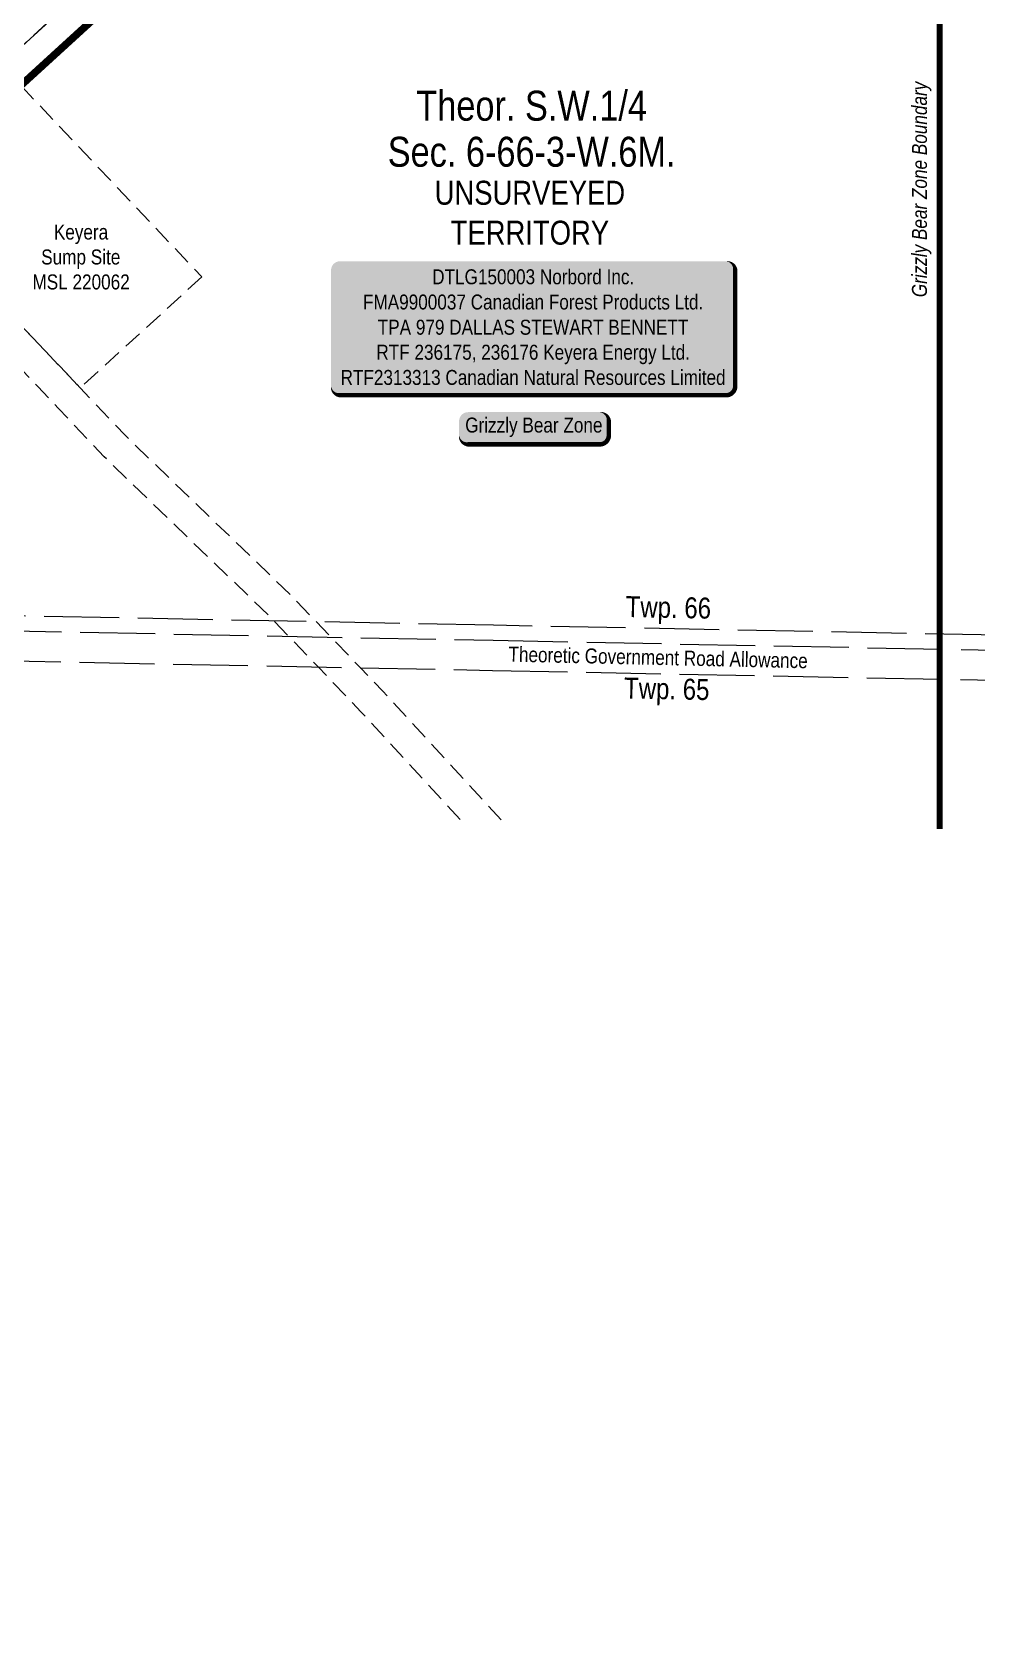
# Model space of a CAD drawing. Extents: x 405326 to 424052, y 6044755 to 6062236.
# Drawn here: x 406388 to 407018, y 6059054 to 6060129 of the extents above; entities that cross this region are included whole.
import ezdxf
from ezdxf.enums import TextEntityAlignment as Align

# ---------------------------------------------------------------- set-up
doc = ezdxf.new("R2010")
doc.units = 0
doc.header["$LTSCALE"] = 5
for name, pattern in [('DASHDOT2', [12.7, 6.35, -3.175, 0, -3.175]), ('foc-ACCESSROAD', [3.75, 2.5, -1.25]), ('foc-UNSURVEYED', [12.5, 10, -2.5])]:
    doc.linetypes.add(name, pattern=pattern)
for name, color, linetype in [('AS-SURFACE IMPACT', 7, 'Continuous'), ('AS-WILDLIFE', 131, 'DASHDOT2'), ('AS-WILDLIFE-BLOCK', 131, 'Continuous'), ('C-SYMBOL', 7, 'Continuous'), ('D-TXT', 6, 'Continuous'), ('F-AR', 190, 'foc-ACCESSROAD'), ('F-RW', 190, 'Continuous'), ('F-WS', 190, 'foc-ACCESSROAD'), ('L-ROAD-T', 7, 'Continuous'), ('L-UNS-T', 3, 'Continuous'), ('L-USEC', 7, 'foc-UNSURVEYED'), ('P-PROPOSED', 10, 'Continuous')]:
    doc.layers.add(name, color=color, linetype=linetype)
doc.layers.add('F-WS-T', color=190, linetype='Continuous', lineweight=9)
doc.styles.add('175L', font='ARIALN.TTF', dxfattribs={"height": 20})
doc.styles.add('240', font='ARIALN.TTF', dxfattribs={"height": 30})
doc.styles.add('80', font='ARIALN.TTF', dxfattribs={"height": 10})
doc.styles.add('80L', font='ARIALN.TTF', dxfattribs={"height": 10})

# ---------------------------------------------------------------- blocks, each defined once
blk = doc.blocks.new('*U524')
h = blk.add_hatch(color=255)
edge = h.paths.add_edge_path()
edge.add_line((-44, -11.5), (44, -11.5))
edge.add_arc((44, -5.5), 6, 270, 360)
edge.add_line((50, -5.5), (50, 4))
edge.add_arc((44, 4), 6, 0, 90)
edge.add_line((44, 10), (-44, 10))
edge.add_arc((-44, 4), 6, 90, 180)
edge.add_line((-50, 4), (-50, -5.5))
edge.add_arc((-44, -5.5), 6, 180, 270)
at = {"color": 131, "flags": 128}
blk.add_lwpolyline([(-44, -11.5, 3, 3, 0), (44, -11.5, 3, 3, 0.414214), (50, -5.5, 3, 3, 0), (50, 4, 3, 0, 0.414214), (44, 10, 0, 0, 0), (-44, 10, 0, 0, 0.414214), (-50, 4, 0, 0, 0), (-50, -5.5, 0, 3, 0.414214)], format="xyseb", close=True, dxfattribs=at)
at = {"color": 131, "style": '80'}
blk.add_attdef('ENTER_TEXT_001', (-36, -5), '', height=10, dxfattribs=at)
blk = doc.blocks.new('*U1013')
h = blk.add_hatch(color=255)
edge = h.paths.add_edge_path()
edge.add_line((-129, -45.5), (129, -45.5))
edge.add_arc((129, -39.5), 6, 270, 360)
edge.add_line((135, -39.5), (135, 38))
edge.add_arc((129, 38), 6, 0, 90)
edge.add_line((129, 44), (-129, 44))
edge.add_arc((-129, 38), 6, 90, 180)
edge.add_line((-135, 38), (-135, -39.5))
edge.add_arc((-129, -39.5), 6, 180, 270)
at = {"color": 44, "flags": 128}
blk.add_lwpolyline([(-129, -45.5, 3, 3, 0), (129, -45.5, 3, 3, 0.414214), (135, -39.5, 3, 3, 0), (135, 38, 3, 0, 0.414214), (129, 44, 0, 0, 0), (-129, 44, 0, 0, 0.414214), (-135, 38, 0, 0, 0), (-135, -39.5, 0, 3, 0.414214)], format="xyseb", close=True, dxfattribs=at)
at = {"color": 44, "style": '80'}
blk.add_attdef('ENTER_TEXT_001', (-36, -5), '', height=10, dxfattribs=at)

msp = doc.modelspace()

# ---------------------------------------------------------------- linework, layer by layer
at = {"layer": 'AS-WILDLIFE', "const_width": 3.998}
msp.add_lwpolyline([(406993.795, 6061426.099), (406993.795, 6059646.941), (406993.795, 6059597.067)], dxfattribs=at)
at = {"layer": 'F-AR', "flags": 128}
msp.add_lwpolyline([(406673.607, 6059603.383), (406607.515, 6059675.136), (406578.719, 6059705.214), (406549.288, 6059735.964), (406546.3, 6059739.091), (406435.759, 6059845.662), (406405.08, 6059878.11), (406391.479, 6059892.493), (406310.003, 6059978.668), (406284.904, 6060005.215), (406280.297, 6060001.007), (406269.346, 6059991.004), (406171.008, 6059901.184), (406002.743, 6059747.501), (405970.503, 6059718.054), (405955.06, 6059703.957), (405904.407, 6059657.693), (405885.568, 6059640.478), (405872.713, 6059655.829), (405875.283, 6059658.177), (405886.529, 6059668.447), (405889.206, 6059670.893), (405892.433, 6059673.839), (405894.885, 6059676.08), (405897.773, 6059678.718), (405911.277, 6059691.05), (405941.563, 6059718.705), (405959.472, 6059735.068), (405963.164, 6059738.44), (405973.802, 6059748.151), (406176.105, 6059932.924), (406190.869, 6059946.411), (406255.859, 6060005.771), (406280.869, 6060028.613), (406286.173, 6060033.458), (406296.505, 6060042.895), (406311.618, 6060056.699), (406648.632, 6060364.503), (406652.407, 6060367.815), (406728.161, 6060434.277), (406765.482, 6060467.28), (406829.091, 6060524.873), (406948.073, 6060632.624), (407042.847, 6060719.312), (407118.327, 6060790.297), (407131.659, 6060802.834), (407174.744, 6060827.544), (407197.292, 6060847.034), (407218.323, 6060866.83), (407240.114, 6060902.287), (407313.868, 6060969.15), (407401.063, 6061047.848), (407421.238, 6061069.206), (407438.771, 6061092.851), (407460.508, 6061123.512), (407493.531, 6061155.479), (407647.804, 6061298.96), (407662.721, 6061312.905), (407732.148, 6061377.845), (407800.586, 6061440.87), (407811.689, 6061451.095), (407817.417, 6061456.371), (407819.187, 6061457.779), (407829.951, 6061466.341), (407833.864, 6061469.453), (407847.831, 6061452.69), (407863.83, 6061433.493), (407895.275, 6061395.751), (407914.472, 6061372.712), (407924.065, 6061361.195), (407931.332, 6061352.479), (407933.664, 6061349.68), (407960.781, 6061317.135), (407969.336, 6061306.868), (408261.154, 6060956.644), (408283.536, 6060929.766), (408289.933, 6060922.083), (408293.132, 6060918.267), (408299.539, 6060910.562), (408650.23, 6060488.933), (408655.857, 6060482.171), (408662.27, 6060474.46), (408733.463, 6060388.866), (409213.995, 6059811.126), (409223.657, 6059799.509), (409322.023, 6059681.238), (409347.583, 6059650.567), (409516.281, 6059448.133), (409545.742, 6059412.779), (409550.45, 6059407.13), (409844.345, 6059053.527), (409837.693, 6059053.704), (409824.391, 6059054.06), (409820.233, 6059054.171), (409817.749, 6059054.238), (409798.169, 6059077.797), (409545.132, 6059382.241), (409535.059, 6059394.36), (409515.671, 6059417.627), (409321.13, 6059651.088), (409303.164, 6059672.655), (409295.582, 6059681.76), (409213.142, 6059780.826), (409193.938, 6059803.874), (409142.8, 6059865.348), (409133.222, 6059876.873), (408732.84, 6060357.979), (408645.667, 6060462.726), (408639.25, 6060470.436), (408629.626, 6060482.001), (408623.415, 6060489.461), (408382.505, 6060778.945), (408289.426, 6060891.476), (408286.737, 6060894.705), (408284.178, 6060897.776), (408274.579, 6060909.298), (408268.182, 6060916.977), (408205.9, 6060991.765), (408201.69, 6060996.807), (408199.488, 6060999.443), (408193.454, 6061006.668), (408180.655, 6061022.028), (407960.16, 6061286.648), (407942.877, 6061307.391), (407930.711, 6061321.979), (407918.297, 6061336.884), (407908.701, 6061348.405), (407899.074, 6061359.902), (407831.012, 6061441.63), (407830.433, 6061441.169), (407823.614, 6061434.89), (407812.567, 6061424.716), (407745.752, 6061363.186), (407691.394, 6061312.34), (407661.443, 6061284.335), (407507.297, 6061140.972), (407475.749, 6061110.434), (407454.962, 6061081.111), (407436.592, 6061056.339), (407415.054, 6061033.536), (407327.283, 6060954.319), (407255.659, 6060889.386), (407233.968, 6060854.092), (407210.69, 6060832.181), (407186.365, 6060811.155), (407143.647, 6060786.656), (407117.752, 6060762.305), (407056.446, 6060704.649), (406961.532, 6060617.834), (406858.248, 6060524.299), (406778.818, 6060452.377), (406741.557, 6060419.428), (406678.378, 6060364.002), (406667.052, 6060354.065), (406663.276, 6060350.754), (406662.118, 6060349.737), (406311.047, 6060029.092), (406309.992, 6060028.129), (406299.67, 6060018.701), (406310.592, 6060007.147), (406406.172, 6059906.052), (406419.839, 6059891.596), (406449.965, 6059859.733), (406560.455, 6059753.221), (406577.501, 6059735.406), (406606.933, 6059704.657), (406621.845, 6059689.086), (406701.272, 6059602.838)], dxfattribs=at)
at = {"layer": 'F-RW'}
msp.add_lwpolyline([(406648.632, 6060364.503), (406311.618, 6060056.699)], dxfattribs=at)
at = {"layer": 'F-WS', "flags": 128}
msp.add_lwpolyline([(406501.031, 6059965.743), (406419.842, 6059891.594), (406406.172, 6059906.052), (406310.593, 6060007.147), (406299.67, 6060018.701), (406309.992, 6060028.129), (406311.047, 6060029.092), (406380.858, 6060092.85), (406501.031, 6059965.743)], close=True, dxfattribs=at)
at = {"layer": 'L-USEC'}
for p, q in [((406695.744, 6059733.09), (406305.079, 6059740.796)), ((407096.463, 6059725.185), (406695.744, 6059733.09)), ((406695.744, 6059733.09), (406695.744, 6059733.09)), ((406294.818, 6059730.942), (406695.519, 6059723.037)), ((406695.519, 6059723.037), (407096.241, 6059715.133)), ((406294.402, 6059710.838), (406695.123, 6059702.934)), ((406695.123, 6059702.934), (407095.844, 6059695.029))]:
    msp.add_line(p, q, dxfattribs=at)
at = {"layer": 'P-PROPOSED', "const_width": 4.998, "flags": 128}
msp.add_lwpolyline([(406661.451, 6060350.482), (406310.373, 6060029.83)], dxfattribs=at)

# ---------------------------------------------------------------- block references
at = {"layer": 'AS-SURFACE IMPACT', "color": 1}
ref = msp.add_blockref('*U1013', (406722.248, 6059932.213), dxfattribs=dict(at, xscale=0.999551, yscale=0.999551, zscale=0.999551))
ref.add_attrib('ENTER_TEXT_001', 'DTLG150003 Norbord Inc.', (406654.84, 6059960.816), dxfattribs={"layer": '0', "color": 44, "height": 9.99551, "style": '80'})
ref.add_attrib('ENTER_TEXT_002', 'FMA9900037 Canadian Forest Products Ltd.', (406608.633, 6059943.98), dxfattribs={"layer": '0', "color": 44, "height": 9.99551, "style": '80'})
ref.add_attrib('ENTER_TEXT_003', 'TPA 979 DALLAS STEWART BENNETT', (406618.502, 6059927.143), dxfattribs={"layer": '0', "color": 44, "height": 9.99551, "style": '80'})
ref.add_attrib('ENTER_TEXT_004', 'RTF 236175, 236176 Keyera Energy Ltd.', (406617.578, 6059910.443), dxfattribs={"layer": '0', "color": 44, "height": 9.99551, "style": '80'})
ref.add_attrib('ENTER_TEXT_005', 'RTF2313313 Canadian Natural Resources Limited', (406593.66, 6059893.607), dxfattribs={"layer": '0', "color": 44, "height": 9.99551, "style": '80'})
at = {"layer": 'AS-WILDLIFE-BLOCK', "color": 2}
ref = msp.add_blockref('*U524', (406722.799, 6059865.409), dxfattribs=at)
ref.add_attrib('ENTER_TEXT_001', 'Grizzly Bear Zone', (406676.889, 6059861.79), dxfattribs={"layer": '0', "color": 131, "height": 10, "style": '80'})

# ---------------------------------------------------------------- texts
at = {"layer": 'AS-WILDLIFE', "insert": (406981.717, 6060024.136), "char_height": 10.00174, "attachment_point": 5, "rotation": 89.999999, "style": '240'}
msp.add_mtext_dynamic_manual_height_columns('{\\fArial Narrow|b0|i1|c0|p34;Grizzly Bear Zone Boundary}', width=144.63939, gutter_width=44.98, heights=[0], dxfattribs=at)
at = {"layer": 'C-SYMBOL', "color": 3, "style": '175L'}
for s, p in [('Theor. S.W.1/4', (406721.253, 6060064.085)), ('Sec. 6-66-3-W.6M.', (406721.253, 6060033.337))]:
    msp.add_text(s, height=19.99102, dxfattribs=at).set_placement(p, align=Align.BOTTOM_CENTER)
at = {"layer": 'D-TXT', "color": 3, "char_height": 13.9937, "attachment_point": 1, "rotation": 358.867809, "style": '80L'}
for s, insert in [('Twp. 66', (406784.205, 6059752.585)), ('Twp. 65', (406783.13, 6059698.226))]:
    msp.add_mtext_dynamic_manual_height_columns(s, width=101.34987, gutter_width=47.479, heights=[0], dxfattribs=dict(at, insert=insert))
at = {"layer": 'F-WS-T', "insert": (406378.286, 6060000.711), "char_height": 10, "attachment_point": 1, "style": '80L'}
msp.add_mtext_dynamic_manual_height_columns('\\pi23.92994;Keyera\\P\\pi15.48519;Sump Site\\P\\pi9.64958;MSL 220062', width=82.80531, gutter_width=49.978, heights=[0], dxfattribs=at)
at = {"layer": 'L-ROAD-T', "style": '80L'}
msp.add_text('Theoretic Government Road Allowance', height=9.99551, rotation=358.71094, dxfattribs=at).set_placement((406805.698, 6059711.592), align=Align.MIDDLE_CENTER)
at = {"layer": 'L-UNS-T', "color": 3, "insert": (406720.089, 6060008.494), "char_height": 15.99282, "attachment_point": 5, "style": '80L'}
msp.add_mtext_dynamic_manual_height_columns('UNSURVEYED TERRITORY', width=126.35699, gutter_width=47.479, heights=[0], dxfattribs=at)

doc.saveas('drawing.dxf')
